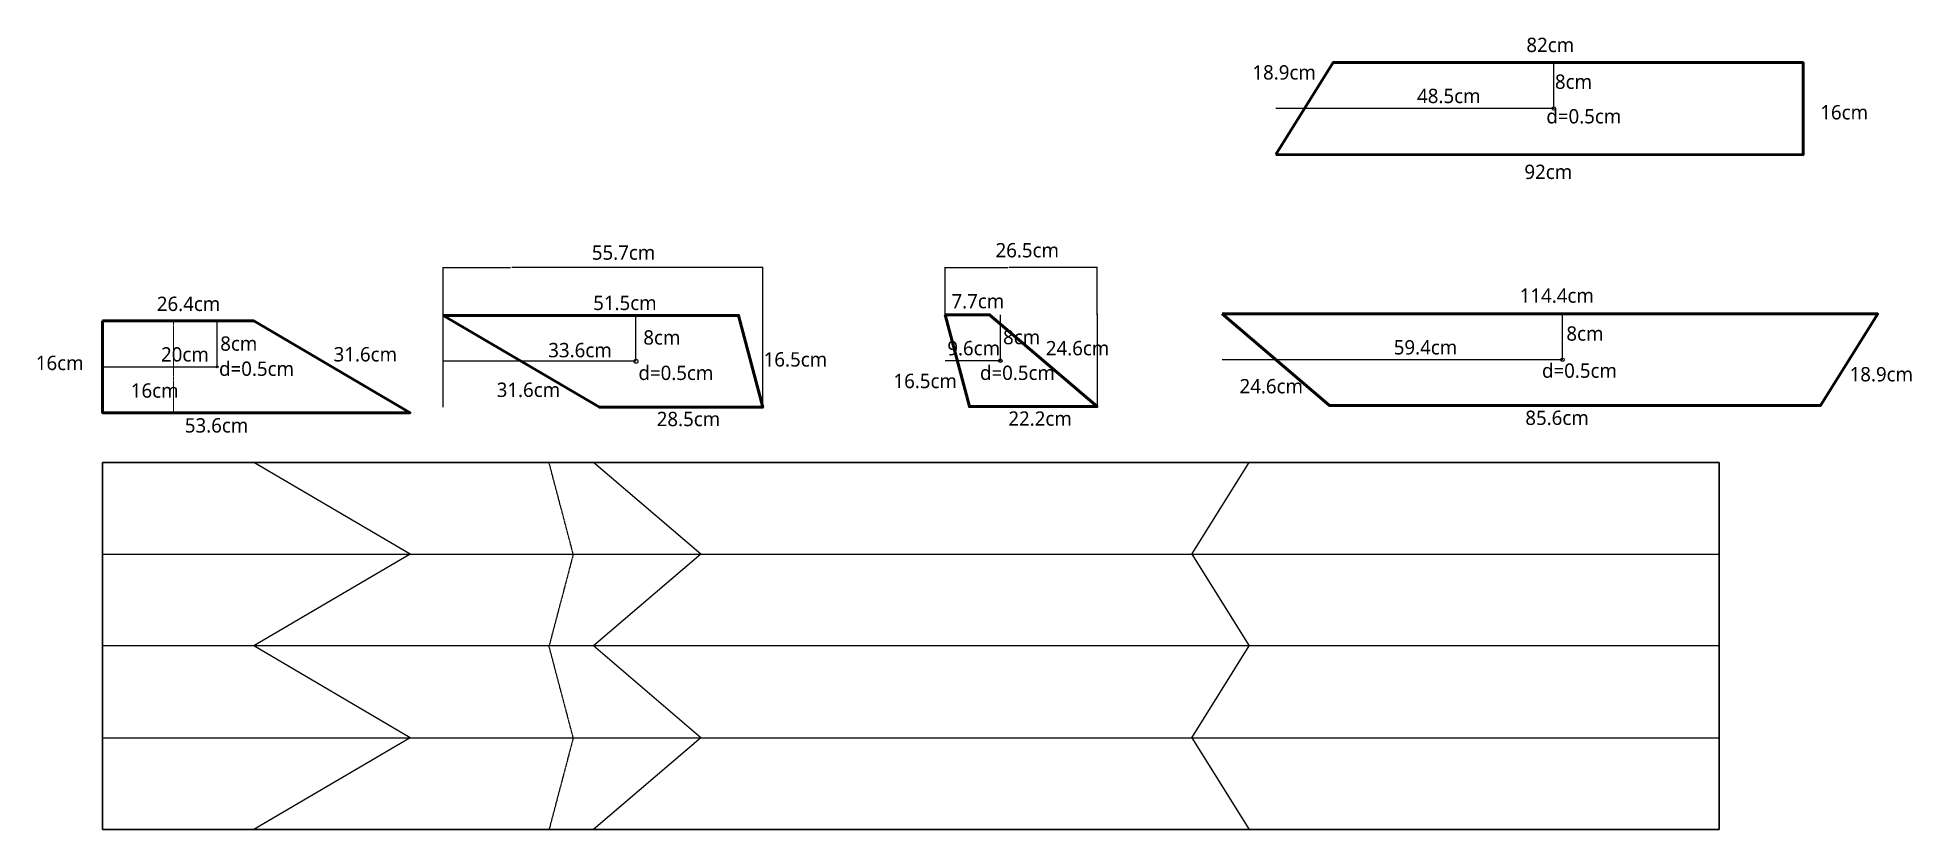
# Model space of a CAD drawing. Header units: millimetres. Extents: x -113 to 3155, y 0 to 1381.
import ezdxf

# ---------------------------------------------------------------- set-up
doc = ezdxf.new("R2010")
doc.units = ezdxf.units.MM
doc.linetypes.add('CENTERX2', pattern=[8.89, 6.35, -0.635, 1.27, -0.635])
doc.linetypes.add('DASHEDX2', pattern=[3.048, 2.54, -0.508])
for name, color, linetype, lineweight in [('Border', 7, 'ByLayer', 30), ('Mountain', 1, 'ByLayer', 25), ('Valley', 5, 'DASHEDX2', 25)]:
    doc.layers.add(name, color=color, linetype=linetype, lineweight=lineweight)
doc.styles.add('OpenSans', font='OpenSans-Regular.ttf')
doc.styles.add('OpenSansCondensed-Light', font='OpenSansCondensed-Light.ttf')
doc.dimstyles.new('EZDXF', dxfattribs={"dimtxt": 0.25, "dimasz": 0.175, "dimexe": 0.375, "dimexo": 0.125, "dimgap": 0.1, "dimtad": 1, "dimlfac": 100, "dimzin": 12, "dimdsep": 46, "dimtxsty": 'OpenSansCondensed-Light', "dimblk": 'ARCHTICK', "dimcen": 2.5, "dimazin": 3, "dimtfac": 0.5, "dimtmove": 2, "dimatfit": 3, "dimarcsym": 0})

# ---------------------------------------------------------------- blocks, each defined once
blk = doc.blocks.new('_ARCHTICK')
at = {"color": 0, "linetype": 'ByBlock', "const_width": 0.15}
blk.add_lwpolyline([(-0.5, -0.5), (0.5, 0.5)], dxfattribs=at)
blk = doc.blocks.new('*D33')
at = {"color": 0, "lineweight": -2, "transparency": 16777216}
for p, q in [((1470, 897.3), (1470, 980.2)), ((1470, 979.9), (1578.9, 979.9)), ((1734.8, 979.9), (1580.9, 979.9)), ((1734.8, 897.3), (1734.8, 980.2))]:
    blk.add_line(p, q, dxfattribs=at)
at = {"layer": 'Defpoints', "color": 0, "transparency": 16777216}
for p in [(1734.8, 979.9), (1470, 897.2), (1734.8, 897.2)]:
    blk.add_point(p, dxfattribs=at)
at = {"color": 0, "lineweight": -2, "transparency": 16777216, "xscale": 0.175, "yscale": 0.175, "zscale": 0.175, "rotation": 180}
blk.add_blockref('_ARCHTICK', (1470, 979.9), dxfattribs=at)
at = {"color": 0, "lineweight": -2, "transparency": 16777216, "xscale": 0.175, "yscale": 0.175, "zscale": 0.175}
blk.add_blockref('_ARCHTICK', (1734.8, 979.9), dxfattribs=at)
at = {"color": 0, "transparency": 16777216, "insert": (1579.9, 979.9), "char_height": 0.25, "attachment_point": 5, "style": 'OpenSansCondensed-Light'}
blk.add_mtext('26480.54', dxfattribs=at)
blk = doc.blocks.new('*D35')
at = {"color": 0, "lineweight": -2, "transparency": 16777216}
for p, q in [((594.1, 736.3), (594.1, 980.3)), ((594.1, 979.9), (711.8, 979.9)), ((1151.6, 979.9), (713.7, 979.9)), ((1151.6, 736.3), (1151.6, 980.3))]:
    blk.add_line(p, q, dxfattribs=at)
at = {"layer": 'Defpoints', "color": 0, "transparency": 16777216}
for p in [(594.1, 979.9), (594.1, 736.1), (1151.6, 736.1)]:
    blk.add_point(p, dxfattribs=at)
at = {"color": 0, "lineweight": -2, "transparency": 16777216, "xscale": 0.175, "yscale": 0.175, "zscale": 0.175, "rotation": 180}
blk.add_blockref('_ARCHTICK', (594.1, 979.9), dxfattribs=at)
at = {"color": 0, "lineweight": -2, "transparency": 16777216, "xscale": 0.175, "yscale": 0.175, "zscale": 0.175}
blk.add_blockref('_ARCHTICK', (1151.6, 979.9), dxfattribs=at)
at = {"color": 0, "transparency": 16777216, "insert": (712.7, 979.9), "char_height": 0.25, "attachment_point": 5, "style": 'OpenSansCondensed-Light'}
blk.add_mtext('55743.83', dxfattribs=at)

msp = doc.modelspace()

# ---------------------------------------------------------------- linework, layer by layer
at = {"color": 1}
for p, q in [((2531.43716, 1256.86984), (2531.43716, 1336.86984)), ((2531.43716, 1256.86984), (2046.35408, 1256.86984)), ((200.05073, 806.53734), (200.05073, 886.53734)), ((930.47194, 816.13452), (930.47194, 896.13452)), ((1566.09212, 817.20697), (1566.09212, 897.20697)), ((2546.5996, 818.84305), (2546.5996, 898.84305)), ((2546.5996, 818.84305), (1952.89796, 818.84305)), ((0.01887, 806.53734), (200.05073, 806.53734)), ((930.47194, 816.13452), (594.1374, 816.13452)), ((1566.09212, 817.20697), (1469.98837, 817.20697))]:
    msp.add_line(p, q, dxfattribs=at)
at = {"color": 9, "linetype": 'CENTERX2', "lineweight": 0, "true_color": 0xc7c8ca}
msp.add_line((123.76286, 886.53734), (123.76286, 726.53734), dxfattribs=at)
msp.add_line((1734.70625, 898.53925), (1734.70625, 737.20697))
at = {"lineweight": 50}
for points in [[(2046.35408, 1176.86984), (2966.43686, 1176.13715), (2966.43686, 1336.86984), (2146.52081, 1336.86984), (2046.35408, 1176.86984)], [(-0.04483, 886.53734), (0.08258, 726.53734), (536.41713, 726.53734), (263.74803, 886.53734), (-0.04483, 886.53734)], [(594.1374, 896.13452), (1109.3682, 896.13452), (1151.57569, 736.13452), (866.80649, 736.13452), (594.1374, 896.13452)], [(1469.98837, 897.20697), (1512.19586, 737.20697), (1734.79375, 737.20697), (1547.39048, 897.20697), (1469.98837, 897.20697)], [(1952.89796, 898.84305), (2140.30123, 738.84305), (2996.51623, 738.84305), (3096.68296, 898.84305), (1952.89796, 898.84305)]]:
    msp.add_lwpolyline(points, dxfattribs=at)
at = {"color": 1}
for centre, radius in [((2531.43716, 1256.86984), 3), ((930.47194, 816.13452), 3.40987), ((1566.09212, 817.20697), 3), ((2546.5996, 818.84305), 3), ((200.05073, 806.53734), 1.91618)]:
    msp.add_circle(centre, radius, dxfattribs=at)
at = {"layer": 'Border'}
for p, q in [((0, 480), (-0.12741, 640)), ((-0.12741, 640), (0, 640)), ((263.66545, 640), (-0.12741, 640)), ((778.89626, 640), (263.66545, 640)), ((856.29837, 640), (778.89626, 640)), ((2000.08337, 640), (856.29837, 640)), ((2819.87259, 640), (2000.08337, 640)), ((2820, 480), (2819.87259, 640)), ((0, 480), (-0.12741, 320)), ((2820, 480), (2819.87259, 320)), ((0, 160), (-0.12741, 320)), ((-0.12741, 320), (0, 320)), ((2820, 160), (2819.87259, 320)), ((0, 160), (-0.12741, 0)), ((2820, 160), (2819.87259, 0)), ((-0.12741, 0), (0, 0)), ((263.66545, 0), (-0.12741, 0)), ((778.89626, 0), (263.66545, 0)), ((856.29837, 0), (778.89626, 0)), ((2000.08337, 0), (856.29837, 0)), ((2819.87259, 0), (2000.08337, 0))]:
    msp.add_line(p, q, dxfattribs=at)
at = {"layer": 'Mountain'}
for p, q in [((536.33455, 480), (263.66545, 640)), ((1043.70163, 480), (856.29837, 640)), ((1899.91663, 480), (2000.08337, 640)), ((536.33455, 480), (263.66545, 320)), ((536.33455, 480), (821.10374, 480)), ((1043.70163, 480), (856.29837, 320)), ((1043.70163, 480), (1899.91663, 480)), ((1899.91663, 480), (2000.08337, 320)), ((263.66545, 320), (-0.12741, 320)), ((536.33455, 160), (263.66545, 320)), ((856.29837, 320), (778.89626, 320)), ((1043.70163, 160), (856.29837, 320)), ((1899.91663, 160), (2000.08337, 320)), ((2819.87259, 320), (2000.08337, 320)), ((536.33455, 160), (263.66545, 0)), ((536.33455, 160), (821.10374, 160)), ((1043.70163, 160), (856.29837, 0)), ((1043.70163, 160), (1899.91663, 160)), ((1899.91663, 160), (2000.08337, 0))]:
    msp.add_line(p, q, dxfattribs=at)
at = {"layer": 'Valley'}
for p, q in [((821.10374, 480), (778.89626, 640)), ((0, 480), (536.33455, 480)), ((821.10374, 480), (778.89626, 320)), ((821.10374, 480), (1043.70163, 480)), ((1899.91663, 480), (2820, 480)), ((778.89626, 320), (263.66545, 320)), ((821.10374, 160), (778.89626, 320)), ((2000.08337, 320), (856.29837, 320)), ((0, 160), (536.33455, 160)), ((821.10374, 160), (778.89626, 0)), ((821.10374, 160), (1043.70163, 160)), ((1899.91663, 160), (2820, 160))]:
    msp.add_line(p, q, dxfattribs=at)

# ---------------------------------------------------------------- texts
at = {"char_height": 25, "attachment_point": 1, "style": 'OpenSans'}
for s, insert in [('{\\f@Microsoft JhengHei UI|b0|i0|c134|p34;82\\f@Microsoft JhengHei UI|b0|i0|c0|p34;cm}', (2483.68606, 1380.24337)), ('{\\f@Microsoft JhengHei UI|b0|i0|c134|p34;18.9\\f@Microsoft JhengHei UI|b0|i0|c0|p34;cm}', (2005.76316, 1332.33966)), ('{\\f@Microsoft JhengHei UI|b0|i0|c0|p34;16cm}', (2996.31335, 1262.715)), ('{\\f@Microsoft JhengHei UI|b0|i0|c134|p34;92\\f@Microsoft JhengHei UI|b0|i0|c0|p34;cm}', (2480.21843, 1158.95224)), ('{\\f@Microsoft JhengHei|b0|i0|c134|p34;55.7\\f@Microsoft JhengHei|b0|i0|c0|p34;cm}', (853.50709, 1018.19934)), ('{\\f@Microsoft JhengHei UI|b0|i0|c134|p34;26.5\\f@Microsoft JhengHei UI|b0|i0|c0|p34;cm}', (1557.6926, 1022.32741)), ('{\\f@Microsoft JhengHei|b0|i0|c134|p34;26.4\\f@Microsoft JhengHei|b0|i0|c0|p34;cm}', (94.672, 928.83415)), ('{\\f@Microsoft JhengHei|b0|i0|c134|p34;51.5\\f@Microsoft JhengHei|b0|i0|c0|p34;cm}', (855.91128, 930.50413)), ('{\\f@Microsoft JhengHei UI|b0|i0|c134|p34;7.7\\f@Microsoft JhengHei UI|b0|i0|c0|p34;cm}', (1480.7914, 933.52773)), ('{\\f@Microsoft JhengHei UI|b0|i0|c134|p34;114.4\\f@Microsoft JhengHei UI|b0|i0|c0|p34;cm}', (2472.06045, 943.29987)), ('{\\f@Microsoft JhengHei UI|b0|i0|c134|p34;24.6\\f@Microsoft JhengHei UI|b0|i0|c0|p34;cm}', (1645.42524, 851.55577)), ('{\\f@Microsoft JhengHei UI|b0|i0|c0|p34;16cm}', (-116.35722, 825.78946)), ('{\\f@Microsoft JhengHei|b0|i0|c134|p34;31.6\\f@Microsoft JhengHei|b0|i0|c0|p34;cm}', (403.04675, 840.90696)), ('{\\f@Microsoft JhengHei UI|b0|i0|c0|p34;16\\f@Microsoft JhengHei UI|b0|i0|c134|p34;.5\\f@Microsoft JhengHei UI|b0|i0|c0|p34;cm}', (1153.24885, 831.97702)), ('{\\f@Microsoft JhengHei UI|b0|i0|c0|p34;16\\f@Microsoft JhengHei UI|b0|i0|c134|p34;.5\\f@Microsoft JhengHei UI|b0|i0|c0|p34;cm}', (1379.63713, 794.36208)), ('{\\f@Microsoft JhengHei UI|b0|i0|c134|p34;24.6\\f@Microsoft JhengHei UI|b0|i0|c0|p34;cm}', (1983.30584, 785.26975)), ('{\\f@Microsoft JhengHei UI|b0|i0|c134|p34;18.9\\f@Microsoft JhengHei UI|b0|i0|c0|p34;cm}', (3047.42213, 806.13741)), ('{\\f@Microsoft JhengHei UI|b0|i0|c0|p34;16cm}', (49.3315, 777.72043)), ('{\\f@Microsoft JhengHei|b0|i0|c134|p34;31.6\\f@Microsoft JhengHei|b0|i0|c0|p34;cm}', (687.56635, 779.00161)), ('{\\f@Microsoft JhengHei|b0|i0|c134|p34;28.5\\f@Microsoft JhengHei|b0|i0|c0|p34;cm}', (966.72148, 728.09891)), ('{\\f@Microsoft JhengHei UI|b0|i0|c134|p34;22.2\\f@Microsoft JhengHei UI|b0|i0|c0|p34;cm}', (1580.06629, 728.8709)), ('{\\f@Microsoft JhengHei UI|b0|i0|c134|p34;85.6\\f@Microsoft JhengHei UI|b0|i0|c0|p34;cm}', (2481.81406, 730.20699)), ('{\\f@Microsoft JhengHei|b0|i0|c134|p34;53.6\\f@Microsoft JhengHei|b0|i0|c0|p34;cm}', (143.58202, 716.96573))]:
    msp.add_mtext_dynamic_manual_height_columns(s, width=45.2478107, gutter_width=12.5, heights=[0], dxfattribs=dict(at, insert=insert))
at = {"color": 1, "char_height": 25, "attachment_point": 1, "style": 'OpenSans'}
for s, width, insert in [('{\\f@Microsoft JhengHei UI|b0|i0|c134|p34;8\\f@Microsoft JhengHei UI|b0|i0|c0|p34;cm}', 45.2478107, (2533.46653, 1316.0613)), ('{\\f@Microsoft JhengHei|b0|i0|c134|p34;48.5\\f@Microsoft JhengHei|b0|i0|c0|p34;cm}', 45.2478107, (2293.05411, 1291.23945)), ('{\\f@Microsoft JhengHei UI|b0|i0|c134|p34;d=0.5cm}', 172.1674308, (2518.51399, 1255.81319)), ('{\\f@Microsoft JhengHei UI|b0|i0|c134|p34;8\\f@Microsoft JhengHei UI|b0|i0|c0|p34;cm}', 45.2478107, (205.3251, 859.6132)), ('{\\f@Microsoft JhengHei UI|b0|i0|c134|p34;8\\f@Microsoft JhengHei UI|b0|i0|c0|p34;cm}', 45.2478107, (943.30418, 870.22454)), ('{\\f@Microsoft JhengHei|b0|i0|c134|p34;9.6\\f@Microsoft JhengHei|b0|i0|c0|p34;cm}', 45.2478107, (1473.54969, 851.57658)), ('{\\f@Microsoft JhengHei UI|b0|i0|c134|p34;8\\f@Microsoft JhengHei UI|b0|i0|c0|p34;cm}', 45.2478107, (1570.81503, 870.83652)), ('{\\f@Microsoft JhengHei|b0|i0|c134|p34;59.4\\f@Microsoft JhengHei|b0|i0|c0|p34;cm}', 45.2478107, (2252.3298, 853.06273)), ('{\\f@Microsoft JhengHei UI|b0|i0|c134|p34;8\\f@Microsoft JhengHei UI|b0|i0|c0|p34;cm}', 45.2478107, (2553.4513, 877.08947)), ('{\\f@Microsoft JhengHei UI|b0|i0|c134|p34;20\\f@Microsoft JhengHei UI|b0|i0|c0|p34;cm}', 45.2478107, (102.06417, 840.75703)), ('{\\f@Microsoft JhengHei UI|b0|i0|c134|p34;d=0.5cm}', 172.1674308, (203.31365, 815.76069)), ('{\\f@Microsoft JhengHei|b0|i0|c134|p34;33.6\\f@Microsoft JhengHei|b0|i0|c0|p34;cm}', 45.2478107, (777.59968, 848.17235)), ('{\\f@Microsoft JhengHei UI|b0|i0|c134|p34;d=0.5cm}', 172.1674308, (934.78981, 808.5436)), ('{\\f@Microsoft JhengHei UI|b0|i0|c134|p34;d=0.5cm}', 172.1674308, (1530.58602, 808.62818)), ('{\\f@Microsoft JhengHei UI|b0|i0|c134|p34;d=0.5cm}', 172.1674308, (2510.93324, 812.42551))]:
    msp.add_mtext_dynamic_manual_height_columns(s, width=width, gutter_width=12.5, heights=[0], dxfattribs=dict(at, insert=insert))

# ---------------------------------------------------------------- dimensions: what is measured, and where the dimension line sits
for base, p1, p2, picture, middle in [((594.1374, 979.93447), (1151.57569, 736.13452), (594.1374, 736.13452), '*D35', (712.72142, 979.93447)), ((1734.79375, 979.87084), (1469.98837, 897.20697), (1734.79375, 897.20697), '*D33', (1579.90842, 979.87084))]:
    dim = msp.add_linear_dim(base=base, p1=p1, p2=p2, dimstyle='EZDXF', override={"dimfxl": 1})
    dim.commit()
    dim.dimension.update_dxf_attribs({"geometry": picture, "text_midpoint": middle, "dimtype": 160})

doc.saveas('drawing.dxf')
